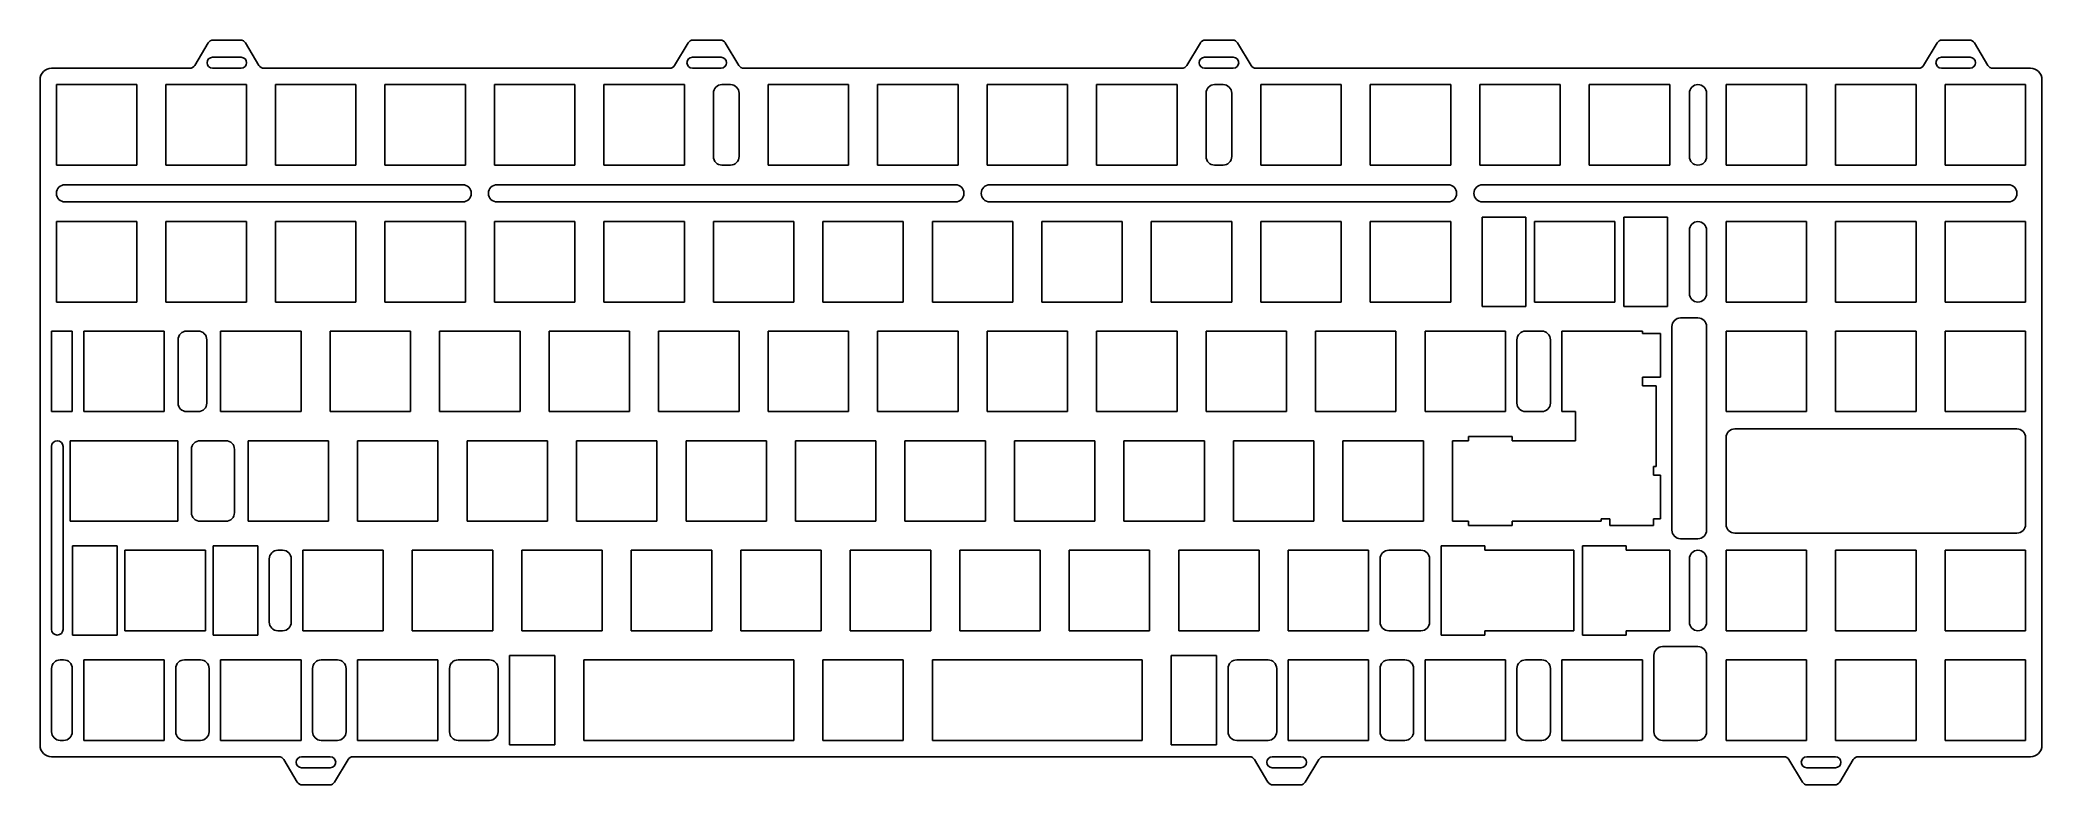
# Model space of a CAD drawing. Header units: millimetres. Extents: x 96 to 444, y 18 to 147.
import ezdxf

# ---------------------------------------------------------------- set-up
doc = ezdxf.new("R2010")
doc.units = ezdxf.units.MM

msp = doc.modelspace()

# ---------------------------------------------------------------- linework, layer by layer
for p, q in [((125.23, 146.81), (122.88, 142.88)), ((126.09, 147.29), (130.85, 147.29)), ((131.7, 146.81), (134.06, 142.88)), ((208.73, 146.81), (206.38, 142.88)), ((209.59, 147.29), (214.35, 147.29)), ((215.2, 146.81), (217.56, 142.88)), ((297.85, 146.81), (295.49, 142.88)), ((298.7, 147.29), (303.46, 147.29)), ((304.32, 146.81), (306.67, 142.88)), ((426.05, 146.81), (423.69, 142.88)), ((426.9, 147.29), (431.66, 147.29)), ((432.52, 146.81), (434.87, 142.88)), ((125.97, 144.29), (130.97, 144.29)), ((209.47, 144.29), (214.47, 144.29)), ((298.58, 144.29), (303.58, 144.29)), ((426.78, 144.29), (431.78, 144.29)), ((95.97, 24.68), (95.97, 140.39)), ((97.97, 142.39), (122.02, 142.39)), ((98.82, 139.54), (112.82, 139.54)), ((98.82, 125.54), (98.82, 139.54)), ((112.82, 139.54), (112.82, 125.54)), ((117.87, 139.54), (131.87, 139.54)), ((117.87, 125.54), (117.87, 139.54)), ((125.97, 142.39), (130.97, 142.39)), ((131.87, 139.54), (131.87, 125.54)), ((134.92, 142.39), (205.52, 142.39)), ((136.92, 139.54), (150.92, 139.54)), ((136.92, 125.54), (136.92, 139.54)), ((150.92, 139.54), (150.92, 125.54)), ((155.97, 139.54), (169.97, 139.54)), ((155.97, 125.54), (155.97, 139.54)), ((169.97, 139.54), (169.97, 125.54)), ((175.02, 139.54), (189.02, 139.54)), ((175.02, 125.54), (175.02, 139.54)), ((189.02, 139.54), (189.02, 125.54)), ((194.07, 139.54), (208.07, 139.54)), ((194.07, 125.54), (194.07, 139.54)), ((208.07, 139.54), (208.07, 125.54)), ((209.47, 142.39), (214.47, 142.39)), ((214.62, 139.54), (216.09, 139.54)), ((218.42, 142.39), (294.63, 142.39)), ((236.64, 139.54), (222.64, 139.54)), ((222.64, 139.54), (222.64, 125.54)), ((236.64, 125.54), (236.64, 139.54)), ((255.69, 139.54), (241.69, 139.54)), ((241.69, 139.54), (241.69, 125.54)), ((255.69, 125.54), (255.69, 139.54)), ((274.74, 139.54), (260.74, 139.54)), ((260.74, 139.54), (260.74, 125.54)), ((274.74, 125.54), (274.74, 139.54)), ((293.79, 139.54), (279.79, 139.54)), ((279.79, 139.54), (279.79, 125.54)), ((293.79, 125.54), (293.79, 139.54)), ((298.58, 142.39), (303.58, 142.39)), ((300.34, 139.54), (301.82, 139.54)), ((307.53, 142.39), (422.83, 142.39)), ((322.37, 139.54), (308.37, 139.54)), ((308.37, 139.54), (308.37, 125.54)), ((322.37, 125.54), (322.37, 139.54)), ((341.42, 139.54), (327.42, 139.54)), ((327.42, 139.54), (327.42, 125.54)), ((341.42, 125.54), (341.42, 139.54)), ((360.47, 139.54), (346.47, 139.54)), ((346.47, 139.54), (346.47, 125.54)), ((360.47, 125.54), (360.47, 139.54)), ((379.52, 139.54), (365.52, 139.54)), ((365.52, 139.54), (365.52, 125.54)), ((379.52, 125.54), (379.52, 139.54)), ((403.33, 139.54), (389.33, 139.54)), ((389.33, 139.54), (389.33, 125.54)), ((403.33, 125.54), (403.33, 139.54)), ((422.38, 139.54), (408.38, 139.54)), ((408.38, 139.54), (408.38, 125.54)), ((422.38, 125.54), (422.38, 139.54)), ((426.78, 142.39), (431.78, 142.39)), ((441.43, 139.54), (427.43, 139.54)), ((427.43, 139.54), (427.43, 125.54)), ((435.73, 142.39), (442.28, 142.39)), ((441.43, 125.54), (441.43, 139.54)), ((444.28, 24.68), (444.28, 140.39)), ((213.12, 138.04), (213.12, 127.04)), ((217.59, 127.04), (217.59, 138.04)), ((298.84, 138.04), (298.84, 127.04)), ((303.32, 127.04), (303.32, 138.04)), ((382.93, 138.04), (382.93, 127.04)), ((385.93, 138.04), (385.93, 127.04)), ((112.82, 125.54), (98.82, 125.54)), ((131.87, 125.54), (117.87, 125.54)), ((150.92, 125.54), (136.92, 125.54)), ((169.97, 125.54), (155.97, 125.54)), ((189.02, 125.54), (175.02, 125.54)), ((208.07, 125.54), (194.07, 125.54)), ((214.62, 125.54), (216.09, 125.54)), ((222.64, 125.54), (236.64, 125.54)), ((241.69, 125.54), (255.69, 125.54)), ((260.74, 125.54), (274.74, 125.54)), ((279.79, 125.54), (293.79, 125.54)), ((300.34, 125.54), (301.82, 125.54)), ((308.37, 125.54), (322.37, 125.54)), ((327.42, 125.54), (341.42, 125.54)), ((346.47, 125.54), (360.47, 125.54)), ((365.52, 125.54), (379.52, 125.54)), ((389.33, 125.54), (403.33, 125.54)), ((408.38, 125.54), (422.38, 125.54)), ((427.43, 125.54), (441.43, 125.54)), ((100.32, 122.14), (169.49, 122.14)), ((175.49, 122.14), (255.22, 122.14)), ((261.22, 122.14), (340.94, 122.14)), ((346.94, 122.14), (438.43, 122.14)), ((100.32, 119.14), (169.49, 119.14)), ((255.22, 119.14), (175.49, 119.14)), ((340.94, 119.14), (261.22, 119.14)), ((438.43, 119.14), (346.94, 119.14)), ((98.82, 115.73), (112.82, 115.73)), ((98.82, 101.73), (98.82, 115.73)), ((112.82, 115.73), (112.82, 101.73)), ((117.87, 115.73), (131.87, 115.73)), ((117.87, 101.73), (117.87, 115.73)), ((131.87, 115.73), (131.87, 101.73)), ((136.92, 115.73), (150.92, 115.73)), ((136.92, 101.73), (136.92, 115.73)), ((150.92, 115.73), (150.92, 101.73)), ((155.97, 115.73), (169.97, 115.73)), ((155.97, 101.73), (155.97, 115.73)), ((169.97, 115.73), (169.97, 101.73)), ((175.02, 115.73), (189.02, 115.73)), ((175.02, 101.73), (175.02, 115.73)), ((189.02, 115.73), (189.02, 101.73)), ((194.07, 115.73), (208.07, 115.73)), ((194.07, 101.73), (194.07, 115.73)), ((208.07, 115.73), (208.07, 101.73)), ((213.12, 115.73), (227.12, 115.73)), ((213.12, 101.73), (213.12, 115.73)), ((227.12, 115.73), (227.12, 101.73)), ((232.17, 115.73), (246.17, 115.73)), ((232.17, 101.73), (232.17, 115.73)), ((246.17, 115.73), (246.17, 101.73)), ((251.22, 115.73), (265.22, 115.73)), ((251.22, 101.73), (251.22, 115.73)), ((265.22, 115.73), (265.22, 101.73)), ((270.27, 115.73), (284.27, 115.73)), ((270.27, 101.73), (270.27, 115.73)), ((284.27, 115.73), (284.27, 101.73)), ((289.32, 115.73), (303.32, 115.73)), ((289.32, 101.73), (289.32, 115.73)), ((303.32, 115.73), (303.32, 101.73)), ((308.37, 115.73), (322.37, 115.73)), ((308.37, 101.73), (308.37, 115.73)), ((322.37, 115.73), (322.37, 101.73)), ((327.42, 115.73), (341.42, 115.73)), ((327.42, 101.73), (327.42, 115.73)), ((341.42, 115.73), (341.42, 101.73)), ((355.99, 115.73), (369.99, 115.73)), ((355.99, 101.73), (355.99, 115.73)), ((369.99, 115.73), (369.99, 101.73)), ((403.33, 115.73), (389.33, 115.73)), ((389.33, 115.73), (389.33, 101.73)), ((403.33, 101.73), (403.33, 115.73)), ((422.38, 115.73), (408.38, 115.73)), ((408.38, 115.73), (408.38, 101.73)), ((422.38, 101.73), (422.38, 115.73)), ((441.43, 115.73), (427.43, 115.73)), ((427.43, 115.73), (427.43, 101.73)), ((441.43, 101.73), (441.43, 115.73)), ((382.93, 103.23), (382.93, 114.23)), ((385.93, 103.23), (385.93, 114.23)), ((112.82, 101.73), (98.82, 101.73)), ((131.87, 101.73), (117.87, 101.73)), ((150.92, 101.73), (136.92, 101.73)), ((169.97, 101.73), (155.97, 101.73)), ((189.02, 101.73), (175.02, 101.73)), ((208.07, 101.73), (194.07, 101.73)), ((227.12, 101.73), (213.12, 101.73)), ((246.17, 101.73), (232.17, 101.73)), ((265.22, 101.73), (251.22, 101.73)), ((284.27, 101.73), (270.27, 101.73)), ((303.32, 101.73), (289.32, 101.73)), ((322.37, 101.73), (308.37, 101.73)), ((341.42, 101.73), (327.42, 101.73)), ((369.99, 101.73), (355.99, 101.73)), ((389.33, 101.73), (403.33, 101.73)), ((408.38, 101.73), (422.38, 101.73)), ((427.43, 101.73), (441.43, 101.73)), ((101.58, 96.68), (97.97, 96.68)), ((97.97, 82.68), (97.97, 96.68)), ((101.58, 82.68), (101.58, 96.68)), ((103.58, 82.68), (103.58, 96.68)), ((103.58, 96.68), (117.58, 96.68)), ((117.58, 96.68), (117.58, 82.68)), ((119.99, 95.18), (119.99, 84.18)), ((121.49, 96.68), (123.49, 96.68)), ((124.99, 95.18), (124.99, 84.18)), ((127.39, 96.68), (141.39, 96.68)), ((127.39, 82.68), (127.39, 96.68)), ((141.39, 96.68), (141.39, 82.68)), ((146.44, 96.68), (160.44, 96.68)), ((146.44, 82.68), (146.44, 96.68)), ((160.44, 96.68), (160.44, 82.68)), ((165.49, 96.68), (179.49, 96.68)), ((165.49, 82.68), (165.49, 96.68)), ((179.49, 96.68), (179.49, 82.68)), ((184.54, 96.68), (198.54, 96.68)), ((184.54, 82.68), (184.54, 96.68)), ((198.54, 96.68), (198.54, 82.68)), ((203.59, 96.68), (217.59, 96.68)), ((203.59, 82.68), (203.59, 96.68)), ((217.59, 96.68), (217.59, 82.68)), ((222.64, 96.68), (236.64, 96.68)), ((222.64, 82.68), (222.64, 96.68)), ((236.64, 96.68), (236.64, 82.68)), ((241.69, 96.68), (255.69, 96.68)), ((241.69, 82.68), (241.69, 96.68)), ((255.69, 96.68), (255.69, 82.68)), ((260.74, 96.68), (274.74, 96.68)), ((260.74, 82.68), (260.74, 96.68)), ((274.74, 96.68), (274.74, 82.68)), ((279.79, 96.68), (293.79, 96.68)), ((279.79, 82.68), (279.79, 96.68)), ((293.79, 96.68), (293.79, 82.68)), ((298.84, 96.68), (312.84, 96.68)), ((298.84, 82.68), (298.84, 96.68)), ((312.84, 96.68), (312.84, 82.68)), ((317.89, 96.68), (331.89, 96.68)), ((317.89, 82.68), (317.89, 96.68)), ((331.89, 96.68), (331.89, 82.68)), ((336.94, 96.68), (350.94, 96.68)), ((336.94, 82.68), (336.94, 96.68)), ((350.94, 96.68), (350.94, 82.68)), ((352.94, 95.18), (352.94, 84.18)), ((354.44, 96.68), (357.26, 96.68)), ((358.76, 95.18), (358.76, 84.18)), ((374.76, 96.68), (360.76, 96.68)), ((360.76, 96.68), (360.76, 82.68)), ((374.76, 96.27), (374.76, 96.68)), ((385.93, 62.08), (385.93, 97.48)), ((403.33, 96.68), (389.33, 96.68)), ((389.33, 96.68), (389.33, 82.68)), ((403.33, 82.68), (403.33, 96.68)), ((422.38, 96.68), (408.38, 96.68)), ((408.38, 96.68), (408.38, 82.68)), ((422.38, 82.68), (422.38, 96.68)), ((441.43, 96.68), (427.43, 96.68)), ((427.43, 96.68), (427.43, 82.68)), ((441.43, 82.68), (441.43, 96.68)), ((374.76, 87.15), (374.76, 88.67)), ((377.14, 87.15), (374.76, 87.15)), ((377.14, 73.15), (377.14, 87.15)), ((101.58, 82.68), (97.97, 82.68)), ((117.58, 82.68), (103.58, 82.68)), ((123.49, 82.68), (121.49, 82.68)), ((141.39, 82.68), (127.39, 82.68)), ((160.44, 82.68), (146.44, 82.68)), ((179.49, 82.68), (165.49, 82.68)), ((198.54, 82.68), (184.54, 82.68)), ((217.59, 82.68), (203.59, 82.68)), ((236.64, 82.68), (222.64, 82.68)), ((255.69, 82.68), (241.69, 82.68)), ((274.74, 82.68), (260.74, 82.68)), ((293.79, 82.68), (279.79, 82.68)), ((312.84, 82.68), (298.84, 82.68)), ((331.89, 82.68), (317.89, 82.68)), ((350.94, 82.68), (336.94, 82.68)), ((354.44, 82.68), (357.26, 82.68)), ((360.76, 82.68), (363.14, 82.68)), ((363.14, 82.68), (363.14, 77.63)), ((389.33, 82.68), (403.33, 82.68)), ((408.38, 82.68), (422.38, 82.68)), ((427.43, 82.68), (441.43, 82.68)), ((97.97, 44.83), (97.97, 76.63)), ((99.97, 44.83), (99.97, 76.63)), ((119.96, 77.63), (101.2, 77.63)), ((101.2, 77.63), (101.2, 63.63)), ((119.96, 63.63), (119.96, 77.63)), ((123.82, 77.63), (128.3, 77.63)), ((132.16, 77.63), (146.16, 77.63)), ((132.16, 63.63), (132.16, 77.63)), ((146.16, 77.63), (146.16, 63.63)), ((151.21, 77.63), (165.21, 77.63)), ((151.21, 63.63), (151.21, 77.63)), ((165.21, 77.63), (165.21, 63.63)), ((170.26, 77.63), (184.26, 77.63)), ((170.26, 63.63), (170.26, 77.63)), ((184.26, 77.63), (184.26, 63.63)), ((189.31, 77.63), (203.31, 77.63)), ((189.31, 63.63), (189.31, 77.63)), ((203.31, 77.63), (203.31, 63.63)), ((208.36, 77.63), (222.36, 77.63)), ((208.36, 63.63), (208.36, 77.63)), ((222.36, 77.63), (222.36, 63.63)), ((227.41, 77.63), (241.41, 77.63)), ((227.41, 63.63), (227.41, 77.63)), ((241.41, 77.63), (241.41, 63.63)), ((246.46, 77.63), (260.46, 77.63)), ((246.46, 63.63), (246.46, 77.63)), ((260.46, 77.63), (260.46, 63.63)), ((265.51, 77.63), (279.51, 77.63)), ((265.51, 63.63), (265.51, 77.63)), ((279.51, 77.63), (279.51, 63.63)), ((284.56, 77.63), (298.56, 77.63)), ((284.56, 63.63), (284.56, 77.63)), ((298.56, 77.63), (298.56, 63.63)), ((303.61, 77.63), (317.61, 77.63)), ((303.61, 63.63), (303.61, 77.63)), ((317.61, 77.63), (317.61, 63.63)), ((322.66, 77.63), (336.66, 77.63)), ((322.66, 63.63), (322.66, 77.63)), ((336.66, 77.63), (336.66, 63.63)), ((341.71, 77.63), (344.5, 77.63)), ((341.71, 63.63), (341.71, 77.63)), ((352.1, 77.63), (363.14, 77.63)), ((389.33, 78.18), (389.33, 63.08)), ((390.83, 79.68), (439.93, 79.68)), ((441.43, 63.08), (441.43, 78.18)), ((122.32, 76.13), (122.32, 65.13)), ((129.8, 65.13), (129.8, 76.13)), ((376.72, 73.15), (377.14, 73.15)), ((101.2, 63.63), (119.96, 63.63)), ((123.82, 63.63), (128.3, 63.63)), ((146.16, 63.63), (132.16, 63.63)), ((165.21, 63.63), (151.21, 63.63)), ((184.26, 63.63), (170.26, 63.63)), ((203.31, 63.63), (189.31, 63.63)), ((222.36, 63.63), (208.36, 63.63)), ((241.41, 63.63), (227.41, 63.63)), ((260.46, 63.63), (246.46, 63.63)), ((279.51, 63.63), (265.51, 63.63)), ((298.56, 63.63), (284.56, 63.63)), ((317.61, 63.63), (303.61, 63.63)), ((336.66, 63.63), (322.66, 63.63)), ((344.5, 63.63), (341.71, 63.63)), ((367.61, 63.63), (352.1, 63.63)), ((367.61, 63.63), (367.61, 64.04)), ((384.43, 60.58), (381.39, 60.58)), ((439.93, 61.58), (390.83, 61.58)), ((110.73, 58.58), (124.73, 58.58)), ((110.73, 44.58), (110.73, 58.58)), ((124.73, 58.58), (124.73, 44.58)), ((138.18, 58.58), (137.34, 58.58)), ((139.68, 46.08), (139.68, 57.08)), ((141.68, 58.58), (155.68, 58.58)), ((141.68, 44.58), (141.68, 58.58)), ((155.68, 58.58), (155.68, 44.58)), ((160.73, 58.58), (174.73, 58.58)), ((160.73, 44.58), (160.73, 58.58)), ((174.73, 58.58), (174.73, 44.58)), ((179.78, 58.58), (193.78, 58.58)), ((179.78, 44.58), (179.78, 58.58)), ((193.78, 58.58), (193.78, 44.58)), ((198.83, 58.58), (212.83, 58.58)), ((198.83, 44.58), (198.83, 58.58)), ((212.83, 58.58), (212.83, 44.58)), ((217.88, 58.58), (231.88, 58.58)), ((217.88, 44.58), (217.88, 58.58)), ((231.88, 58.58), (231.88, 44.58)), ((236.93, 58.58), (250.93, 58.58)), ((236.93, 44.58), (236.93, 58.58)), ((250.93, 58.58), (250.93, 44.58)), ((255.98, 58.58), (269.98, 58.58)), ((255.98, 44.58), (255.98, 58.58)), ((269.98, 58.58), (269.98, 44.58)), ((275.03, 58.58), (289.03, 58.58)), ((275.03, 44.58), (275.03, 58.58)), ((289.03, 58.58), (289.03, 44.58)), ((294.08, 58.58), (308.08, 58.58)), ((294.08, 44.58), (294.08, 58.58)), ((308.08, 58.58), (308.08, 44.58)), ((313.13, 58.58), (327.13, 58.58)), ((313.13, 44.58), (313.13, 58.58)), ((327.13, 58.58), (327.13, 44.58)), ((329.13, 57.08), (329.13, 46.08)), ((330.63, 58.58), (336.24, 58.58)), ((362.85, 58.58), (347.34, 58.58)), ((362.85, 44.58), (362.85, 58.58)), ((379.52, 58.58), (371.96, 58.58)), ((379.52, 44.58), (379.52, 58.58)), ((382.93, 46.08), (382.93, 57.08)), ((385.93, 46.08), (385.93, 57.08)), ((403.33, 58.58), (389.33, 58.58)), ((389.33, 58.58), (389.33, 44.58)), ((403.33, 44.58), (403.33, 58.58)), ((422.38, 58.58), (408.38, 58.58)), ((408.38, 58.58), (408.38, 44.58)), ((422.38, 44.58), (422.38, 58.58)), ((441.43, 58.58), (427.43, 58.58)), ((427.43, 58.58), (427.43, 44.58)), ((441.43, 44.58), (441.43, 58.58)), ((124.73, 44.58), (110.73, 44.58)), ((138.18, 44.58), (137.34, 44.58)), ((155.68, 44.58), (141.68, 44.58)), ((174.73, 44.58), (160.73, 44.58)), ((193.78, 44.58), (179.78, 44.58)), ((212.83, 44.58), (198.83, 44.58)), ((231.88, 44.58), (217.88, 44.58)), ((250.93, 44.58), (236.93, 44.58)), ((269.98, 44.58), (255.98, 44.58)), ((289.03, 44.58), (275.03, 44.58)), ((308.08, 44.58), (294.08, 44.58)), ((327.13, 44.58), (313.13, 44.58)), ((330.63, 44.58), (336.24, 44.58)), ((347.34, 44.58), (362.85, 44.58)), ((371.96, 44.58), (379.52, 44.58)), ((389.33, 44.58), (403.33, 44.58)), ((408.38, 44.58), (422.38, 44.58)), ((427.43, 44.58), (441.43, 44.58)), ((100.08, 39.53), (99.47, 39.53)), ((103.58, 39.53), (117.58, 39.53)), ((103.58, 25.53), (103.58, 39.53)), ((117.58, 39.53), (117.58, 25.53)), ((121.08, 39.53), (123.89, 39.53)), ((127.39, 39.53), (141.39, 39.53)), ((127.39, 25.53), (127.39, 39.53)), ((141.39, 39.53), (141.39, 25.53)), ((144.89, 39.53), (147.71, 39.53)), ((151.21, 39.53), (165.21, 39.53)), ((151.21, 25.53), (151.21, 39.53)), ((165.21, 39.53), (165.21, 25.53)), ((168.71, 39.53), (174.16, 39.53)), ((190.61, 39.53), (227.12, 39.53)), ((190.61, 25.53), (190.61, 39.53)), ((227.12, 39.53), (227.12, 25.53)), ((232.17, 25.53), (232.17, 39.53)), ((232.17, 39.53), (246.17, 39.53)), ((246.17, 39.53), (246.17, 25.53)), ((251.22, 39.53), (251.22, 25.53)), ((251.22, 39.53), (287.73, 39.53)), ((287.73, 25.53), (287.73, 39.53)), ((309.63, 39.53), (304.18, 39.53)), ((313.13, 39.53), (327.13, 39.53)), ((313.13, 25.53), (313.13, 39.53)), ((327.13, 39.53), (327.13, 25.53)), ((333.44, 39.53), (330.63, 39.53)), ((336.94, 39.53), (350.94, 39.53)), ((336.94, 25.53), (336.94, 39.53)), ((350.94, 39.53), (350.94, 25.53)), ((357.26, 39.53), (354.44, 39.53)), ((360.76, 39.53), (374.76, 39.53)), ((360.76, 25.53), (360.76, 39.53)), ((374.76, 39.53), (374.76, 25.53)), ((376.76, 40.33), (376.76, 27.03)), ((385.93, 27.03), (385.93, 40.33)), ((389.33, 39.53), (403.33, 39.53)), ((389.33, 25.53), (389.33, 39.53)), ((403.33, 39.53), (403.33, 25.53)), ((408.38, 39.53), (422.38, 39.53)), ((408.38, 25.53), (408.38, 39.53)), ((422.38, 39.53), (422.38, 25.53)), ((427.43, 39.53), (441.43, 39.53)), ((427.43, 25.53), (427.43, 39.53)), ((441.43, 39.53), (441.43, 25.53)), ((97.97, 27.03), (97.97, 38.03)), ((101.58, 27.03), (101.58, 38.03)), ((119.58, 38.03), (119.58, 27.03)), ((125.39, 27.03), (125.39, 38.03)), ((143.39, 38.03), (143.39, 27.03)), ((149.21, 27.03), (149.21, 38.03)), ((167.21, 38.03), (167.21, 27.03)), ((311.13, 38.03), (311.13, 27.03)), ((329.13, 27.03), (329.13, 38.03)), ((334.94, 38.03), (334.94, 27.03)), ((352.94, 27.03), (352.94, 38.03)), ((358.76, 38.03), (358.76, 27.03)), ((100.08, 25.53), (99.47, 25.53)), ((117.58, 25.53), (103.58, 25.53)), ((121.08, 25.53), (123.89, 25.53)), ((141.39, 25.53), (127.39, 25.53)), ((144.89, 25.53), (147.71, 25.53)), ((165.21, 25.53), (151.21, 25.53)), ((168.71, 25.53), (174.16, 25.53)), ((227.12, 25.53), (190.61, 25.53)), ((246.17, 25.53), (232.17, 25.53)), ((287.73, 25.53), (251.22, 25.53)), ((309.63, 25.53), (304.18, 25.53)), ((327.13, 25.53), (313.13, 25.53)), ((333.44, 25.53), (330.63, 25.53)), ((350.94, 25.53), (336.94, 25.53)), ((357.26, 25.53), (354.44, 25.53)), ((374.76, 25.53), (360.76, 25.53)), ((384.43, 25.53), (378.26, 25.53)), ((403.33, 25.53), (389.33, 25.53)), ((422.38, 25.53), (408.38, 25.53)), ((441.43, 25.53), (427.43, 25.53)), ((137.52, 22.68), (97.97, 22.68)), ((140.73, 18.26), (138.38, 22.19)), ((141.47, 22.68), (146.47, 22.68)), ((147.2, 18.26), (149.56, 22.19)), ((306.41, 22.68), (150.42, 22.68)), ((309.62, 18.26), (307.26, 22.19)), ((310.36, 22.68), (315.36, 22.68)), ((316.09, 18.26), (318.45, 22.19)), ((399.41, 22.68), (319.31, 22.68)), ((402.62, 18.26), (400.26, 22.19)), ((403.36, 22.68), (408.36, 22.68)), ((409.09, 18.26), (411.45, 22.19)), ((442.28, 22.68), (412.31, 22.68)), ((141.47, 20.78), (146.47, 20.78)), ((141.59, 17.78), (146.35, 17.78)), ((310.36, 20.78), (315.36, 20.78)), ((310.48, 17.78), (315.23, 17.78)), ((403.36, 20.78), (408.36, 20.78)), ((403.48, 17.78), (408.23, 17.78))]:
    msp.add_line(p, q)
at = {"linetype": 'Continuous'}
for p, q in [((346.88, 116.48), (354.48, 116.48)), ((346.88, 116.48), (346.88, 100.98)), ((354.48, 100.98), (354.48, 116.48)), ((379.11, 116.48), (371.51, 116.48)), ((371.51, 100.98), (371.51, 116.48)), ((379.11, 116.48), (379.11, 100.98)), ((346.88, 100.98), (354.48, 100.98)), ((379.11, 100.98), (371.51, 100.98)), ((384.43, 98.98), (381.39, 98.98)), ((377.89, 96.27), (374.76, 96.27)), ((377.89, 96.27), (377.89, 88.67)), ((379.89, 97.48), (379.89, 62.08)), ((374.76, 88.67), (377.89, 88.67)), ((344.5, 78.38), (352.1, 78.38)), ((344.5, 78.38), (344.5, 77.63)), ((352.1, 77.63), (352.1, 78.38)), ((376.72, 73.15), (376.72, 71.64)), ((376.72, 71.64), (377.89, 71.64)), ((377.89, 64.04), (377.89, 71.64)), ((344.5, 63.63), (344.5, 62.88)), ((344.5, 62.88), (352.1, 62.88)), ((352.1, 62.88), (352.1, 63.63)), ((369.12, 64.04), (367.61, 64.04)), ((369.12, 62.88), (369.12, 64.04)), ((376.72, 62.88), (369.12, 62.88)), ((376.72, 64.04), (376.72, 62.88)), ((377.89, 64.04), (376.72, 64.04)), ((101.61, 59.33), (101.61, 43.83)), ((109.36, 59.33), (101.61, 59.33)), ((109.36, 43.83), (109.36, 59.33)), ((133.84, 59.33), (126.09, 59.33)), ((126.09, 43.83), (126.09, 59.33)), ((133.84, 59.33), (133.84, 43.83)), ((339.74, 59.33), (347.34, 59.33)), ((339.74, 59.33), (339.74, 43.83)), ((347.34, 58.58), (347.34, 59.33)), ((371.96, 59.33), (364.36, 59.33)), ((364.36, 43.83), (364.36, 59.33)), ((371.96, 59.33), (371.96, 58.58)), ((135.84, 57.08), (135.84, 46.08)), ((337.74, 57.08), (337.74, 46.08)), ((109.36, 43.83), (101.61, 43.83)), ((133.84, 43.83), (126.09, 43.83)), ((339.74, 43.83), (347.34, 43.83)), ((347.34, 43.83), (347.34, 44.58)), ((371.96, 43.83), (364.36, 43.83)), ((371.96, 44.58), (371.96, 43.83)), ((384.43, 41.83), (378.26, 41.83)), ((177.66, 40.28), (185.56, 40.28)), ((177.66, 40.28), (177.66, 24.78)), ((185.56, 24.78), (185.56, 40.28)), ((300.68, 40.28), (292.78, 40.28)), ((292.78, 24.78), (292.78, 40.28)), ((300.68, 40.28), (300.68, 24.78)), ((175.66, 38.03), (175.66, 27.03)), ((302.68, 38.03), (302.68, 27.03)), ((177.66, 24.78), (185.56, 24.78)), ((300.68, 24.78), (292.78, 24.78))]:
    msp.add_line(p, q, dxfattribs=at)
for centre, radius, start, end in [((126.09, 146.29), 1, 90, 149.0362), ((130.85, 146.29), 1, 30.9638, 90), ((209.59, 146.29), 1, 90, 149.0362), ((214.35, 146.29), 1, 30.9638, 90), ((298.7, 146.29), 1, 90, 149.0362), ((303.46, 146.29), 1, 30.9638, 90), ((426.9, 146.29), 1, 90, 149.0362), ((431.66, 146.29), 1, 30.9638, 90), ((122.02, 143.39), 1, 270, 329.0362), ((125.97, 143.34), 0.95, 90, 270), ((130.97, 143.34), 0.95, 270, 90), ((134.92, 143.39), 1, 210.9638, 270), ((205.52, 143.39), 1, 270, 329.0362), ((209.47, 143.34), 0.95, 90, 270), ((214.47, 143.34), 0.95, 270, 90), ((218.42, 143.39), 1, 210.9638, 270), ((294.63, 143.39), 1, 270, 329.0362), ((298.58, 143.34), 0.95, 90, 270), ((303.58, 143.34), 0.95, 270, 90), ((307.53, 143.39), 1, 210.9638, 270), ((422.83, 143.39), 1, 270, 329.0362), ((426.78, 143.34), 0.95, 90, 270), ((431.78, 143.34), 0.95, 270, 90), ((435.73, 143.39), 1, 210.9638, 270), ((97.97, 140.39), 2, 90, 180), ((214.62, 138.04), 1.5, 90, 180), ((216.09, 138.04), 1.5, 0, 90), ((300.34, 138.04), 1.5, 90, 180), ((301.82, 138.04), 1.5, 0, 90), ((384.43, 138.04), 1.5, 0, 180), ((442.28, 140.39), 2, 0, 90), ((214.62, 127.04), 1.5, 180, 270), ((216.09, 127.04), 1.5, 270, 0), ((300.34, 127.04), 1.5, 180, 270), ((301.82, 127.04), 1.5, 270, 0), ((384.43, 127.04), 1.5, 180, 0), ((100.32, 120.64), 1.5, 90, 270), ((169.49, 120.64), 1.5, 270, 90), ((175.49, 120.64), 1.5, 90, 270), ((255.22, 120.64), 1.5, 270, 90), ((261.22, 120.64), 1.5, 90, 270), ((340.94, 120.64), 1.5, 270, 90), ((346.94, 120.64), 1.5, 90, 270), ((438.43, 120.64), 1.5, 270, 90), ((384.43, 114.23), 1.5, 0, 180), ((384.43, 103.23), 1.5, 180, 0), ((384.43, 97.48), 1.5, 0, 90), ((121.49, 95.18), 1.5, 90, 180), ((123.49, 95.18), 1.5, 360, 90), ((354.44, 95.18), 1.5, 90, 180), ((357.26, 95.18), 1.5, 0, 90), ((121.49, 84.18), 1.5, 180, 270), ((123.49, 84.18), 1.5, 270, 360), ((354.44, 84.18), 1.5, 180, 270), ((357.26, 84.18), 1.5, 270, 0), ((98.97, 76.63), 1, 0, 180), ((123.82, 76.13), 1.5, 90, 180), ((128.3, 76.13), 1.5, 0, 90), ((390.83, 78.18), 1.5, 90, 180), ((439.93, 78.18), 1.5, 0, 90), ((123.82, 65.13), 1.5, 180, 270), ((128.3, 65.13), 1.5, 270, 0), ((390.83, 63.08), 1.5, 180, 270), ((439.93, 63.08), 1.5, 270, 0), ((381.39, 62.08), 1.5, 180, 270), ((384.43, 62.08), 1.5, 270, 0), ((137.34, 57.08), 1.5, 90, 180), ((138.18, 57.08), 1.5, 0, 90), ((330.63, 57.08), 1.5, 90, 180), ((336.24, 57.08), 1.5, 0, 90), ((384.43, 57.08), 1.5, 0, 180), ((137.34, 46.08), 1.5, 180, 270), ((138.18, 46.08), 1.5, 270, 0), ((330.63, 46.08), 1.5, 180, 270), ((336.24, 46.08), 1.5, 270, 0), ((384.43, 46.08), 1.5, 180, 0), ((98.97, 44.83), 1, 180, 0), ((378.26, 40.33), 1.5, 90, 180), ((384.43, 40.33), 1.5, 0, 90), ((99.47, 38.03), 1.5, 90, 180), ((100.08, 38.03), 1.5, 0, 90), ((121.08, 38.03), 1.5, 90, 180), ((123.89, 38.03), 1.5, 0, 90), ((144.89, 38.03), 1.5, 90, 180), ((147.71, 38.03), 1.5, 0, 90), ((168.71, 38.03), 1.5, 90, 180), ((174.16, 38.03), 1.5, 0, 90), ((304.18, 38.03), 1.5, 90, 180), ((309.63, 38.03), 1.5, 0, 90), ((330.63, 38.03), 1.5, 90, 180), ((333.44, 38.03), 1.5, 0, 90), ((354.44, 38.03), 1.5, 90, 180), ((357.26, 38.03), 1.5, 0, 90), ((97.97, 24.68), 2, 180, 270), ((99.47, 27.03), 1.5, 180, 270), ((100.08, 27.03), 1.5, 270, 0), ((121.08, 27.03), 1.5, 180, 270), ((123.89, 27.03), 1.5, 270, 0), ((144.89, 27.03), 1.5, 180, 270), ((147.71, 27.03), 1.5, 270, 0), ((168.71, 27.03), 1.5, 180, 270), ((174.16, 27.03), 1.5, 270, 0), ((304.18, 27.03), 1.5, 180, 270), ((309.63, 27.03), 1.5, 270, 0), ((330.63, 27.03), 1.5, 180, 270), ((333.44, 27.03), 1.5, 270, 0), ((354.44, 27.03), 1.5, 180, 270), ((357.26, 27.03), 1.5, 270, 0), ((378.26, 27.03), 1.5, 180, 270), ((384.43, 27.03), 1.5, 270, 0), ((442.28, 24.68), 2, 270, 0), ((137.52, 21.68), 1, 30.9638, 90), ((141.47, 21.73), 0.95, 90, 270), ((146.47, 21.73), 0.95, 270, 90), ((150.42, 21.68), 1, 90, 149.0362), ((306.41, 21.68), 1, 30.9638, 90), ((310.36, 21.73), 0.95, 90, 270), ((315.36, 21.73), 0.95, 270, 90), ((319.31, 21.68), 1, 90, 149.0362), ((399.41, 21.68), 1, 30.9638, 90), ((403.36, 21.73), 0.95, 90, 270), ((408.36, 21.73), 0.95, 270, 90), ((412.31, 21.68), 1, 90, 149.0362), ((141.59, 18.78), 1, 210.9638, 270), ((146.35, 18.78), 1, 270, 329.0362), ((310.48, 18.78), 1, 210.9638, 270), ((315.23, 18.78), 1, 270, 329.0362), ((403.48, 18.78), 1, 210.9638, 270), ((408.23, 18.78), 1, 270, 329.0362)]:
    msp.add_arc(centre, radius, start, end)
msp.add_arc((381.39, 97.48), 1.5, 90, 180, dxfattribs=at)

doc.saveas('drawing.dxf')
